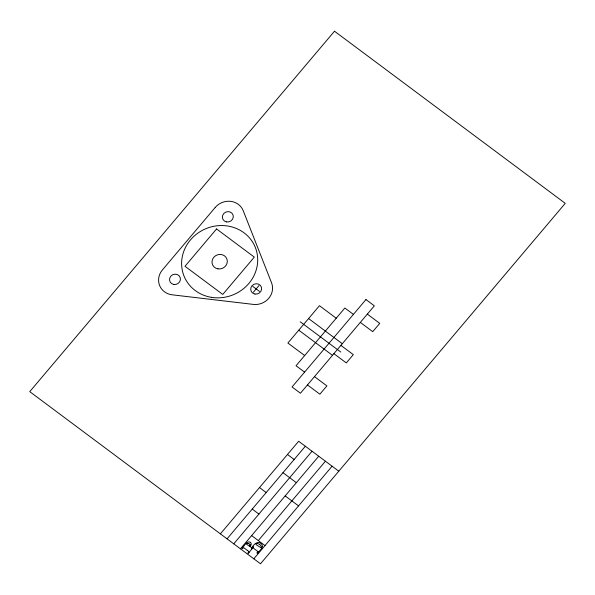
<?xml version="1.0" encoding="UTF-8"?>
<svg xmlns="http://www.w3.org/2000/svg" width="595" height="595" viewBox="0 0 595 595"><rect width="100%" height="100%" fill="white"/><g stroke="black" fill="none" stroke-linecap="round" stroke-linejoin="round"><path stroke-width="0.89" d="M257.999 551.662C256.185 549.81 252.265 548.412 253.373 546.612M257.025 552.911L257.36 553.335A1.25 1.168 -22.2 0 0 257.561 553.209M252.146 547.348L252.213 547.229A1.941 1.807 -22.2 0 1 252.339 547.028C253.901 543.949 258.557 540.327 261.48 543.956A3.853 3.585 -22.2 0 1 262.224 545.466L262.298 546.336M252.087 547.445L251.737 548.017A5.474 5.095 -22.2 0 0 251.44 548.523L251.536 549.163M249.231 552.257L249.409 551.974A3.934 3.659 -22.2 0 1 249.58 551.729L252.265 548.575A2.73 2.544 -22.2 0 1 252.585 548.114L252.927 547.883L252.124 548.724M249.112 552.45L249.067 552.517A7.966 7.415 -22.2 0 1 248.591 553.172L248.033 553.484L248.018 552.919A2.573 2.395 -22.2 0 1 248.13 552.725L248.576 551.922A1.383 1.287 -22.2 0 0 248.792 551.595L247.907 550.739A6.262 5.831 -22.2 0 0 247.401 550.397L247.267 550.323M257.955 551.833L257.523 552.346A3.696 3.444 -22.2 0 0 257.092 552.762M244.619 545.065L244.53 545.169A6.582 6.129 -22.2 0 0 244.054 545.816L242.797 547.311A6.582 6.129 -22.2 0 0 242.232 547.891L242.039 548.783L243.779 547.72L247.104 550.211M253.358 292.242L258.966 285.607M220.373 533.849L298.66 441.259L338.793 471.195M227.067 538.839L305.347 446.25M233.753 543.83L312.033 451.241M240.439 548.821L318.727 456.231M258.312 540.58L325.413 461.222M253.82 558.802L332.099 466.205M245.185 544.455L246.471 543.057A3.384 3.154 -22.2 0 1 248.338 541.956L248.621 541.919A2.737 2.544 -22.2 0 1 250.517 542.491M247.981 543.354L247.49 543.369A1.227 1.145 -22.2 0 0 246.724 543.748L246.628 544.321A2.462 2.298 -22.2 0 0 246.821 544.44L246.895 544.477A3.778 3.518 -22.2 0 1 247.237 544.693A4.299 4.001 -22.2 0 1 247.803 545.042L247.892 545.109A3.22 2.997 -22.2 0 0 248.398 545.414L249.298 546.084M367.331 314.115L379.744 323.375L372.73 331.668L360.317 322.408M353.408 314.398L344.855 308.017L296.042 365.747L304.603 372.128M336.227 318.221L319.448 305.704L287.891 343.032L304.67 355.542M308.582 318.563L342.304 343.717M340.898 345.375L353.311 354.635L346.305 362.928L333.884 353.668M252.808 286.426L259.517 291.431M300.215 321.791L340.779 352.047M298.764 330.173L332.486 355.327M314.472 376.635L326.886 385.895L319.872 394.195L307.459 384.928M287.474 454.491L294.161 459.481M282.982 472.705L296.355 482.686M285.176 495.91L298.549 505.891M259.517 487.558L266.203 492.548M252.228 509.082L258.914 514.073M251.626 535.589L264.998 545.57M250.502 542.506L250.703 542.685A2.135 1.986 -22.2 0 1 251.202 543.696L251.224 544.246A4.232 3.942 -22.2 0 1 250.257 546.188L249.952 546.567L252.042 547.802A1.644 1.532 -22.2 0 0 252.28 547.623A4.091 3.808 -22.2 0 1 252.518 547.378L252.689 547.214A4.091 3.808 -22.2 0 0 252.927 546.961M259.71 544.581A5.69 5.296 -22.2 0 0 257.717 543.562L256.661 543.555A1.369 1.272 -22.2 0 0 255.947 543.949L256.185 544.663A8.345 7.765 -22.2 0 0 256.542 544.908L256.973 545.191A9.349 8.709 -22.2 0 1 257.36 545.459A8.635 8.04 -22.2 0 1 258.066 545.92L261.146 547.779A1.086 1.012 -22.2 0 0 261.331 547.333L261.183 546.433A4.291 3.994 -22.2 0 0 260.997 546.054A5.303 4.939 -22.2 0 0 259.732 544.559M262.313 546.336A5.206 4.849 -22.2 0 1 260.93 549.416L258.847 551.744A25.154 23.421 -22.2 0 0 258.089 552.658L257.925 552.874A1.911 1.778 -22.2 0 1 257.575 553.216M247.981 543.376A2.395 2.231 -22.2 0 1 250.026 544.745M249.394 546.158A1.517 1.413 -22.2 0 0 249.707 545.86L249.751 545.808A1.339 1.25 -22.2 0 0 250.049 544.737M334.494 31.215L29.75 391.651L260.506 563.785L565.25 203.349L334.494 31.215M215.249 207.432L162.39 269.952A16.556 15.418 -22.2 0 0 172.156 294.808L253.344 304.395A16.556 15.418 -22.2 0 0 271.565 282.848L243.236 210.734A16.556 15.418 -22.2 0 0 215.249 207.432M216.558 228.956L185 266.277L222.753 294.436L254.31 257.114L216.558 228.956M365.955 299.56L292.056 386.966L300.445 393.228L374.344 305.823L365.955 299.56M211.344 297.329A38.415 35.767 -22.2 0 0 255.969 249.186A38.415 35.767 -22.2 0 0 191.657 238.573A38.415 35.767 -22.2 0 0 211.344 297.329M173.777 284.462A5.519 5.139 -22.2 0 0 180.188 277.545A5.519 5.139 -22.2 0 0 170.951 276.021A5.519 5.139 -22.2 0 0 173.777 284.462M254.965 294.049A5.519 5.139 -22.2 0 0 261.384 287.132A5.519 5.139 -22.2 0 0 252.139 285.607A5.519 5.139 -22.2 0 0 254.965 294.049M226.636 221.935A5.519 5.139 -22.2 0 0 233.054 215.018A5.519 5.139 -22.2 0 0 223.809 213.493A5.519 5.139 -22.2 0 0 226.636 221.935M217.986 268.866A7.728 7.192 -22.2 0 0 226.963 259.182A7.728 7.192 -22.2 0 0 214.022 257.04A7.728 7.192 -22.2 0 0 217.986 268.866"/></g></svg>
